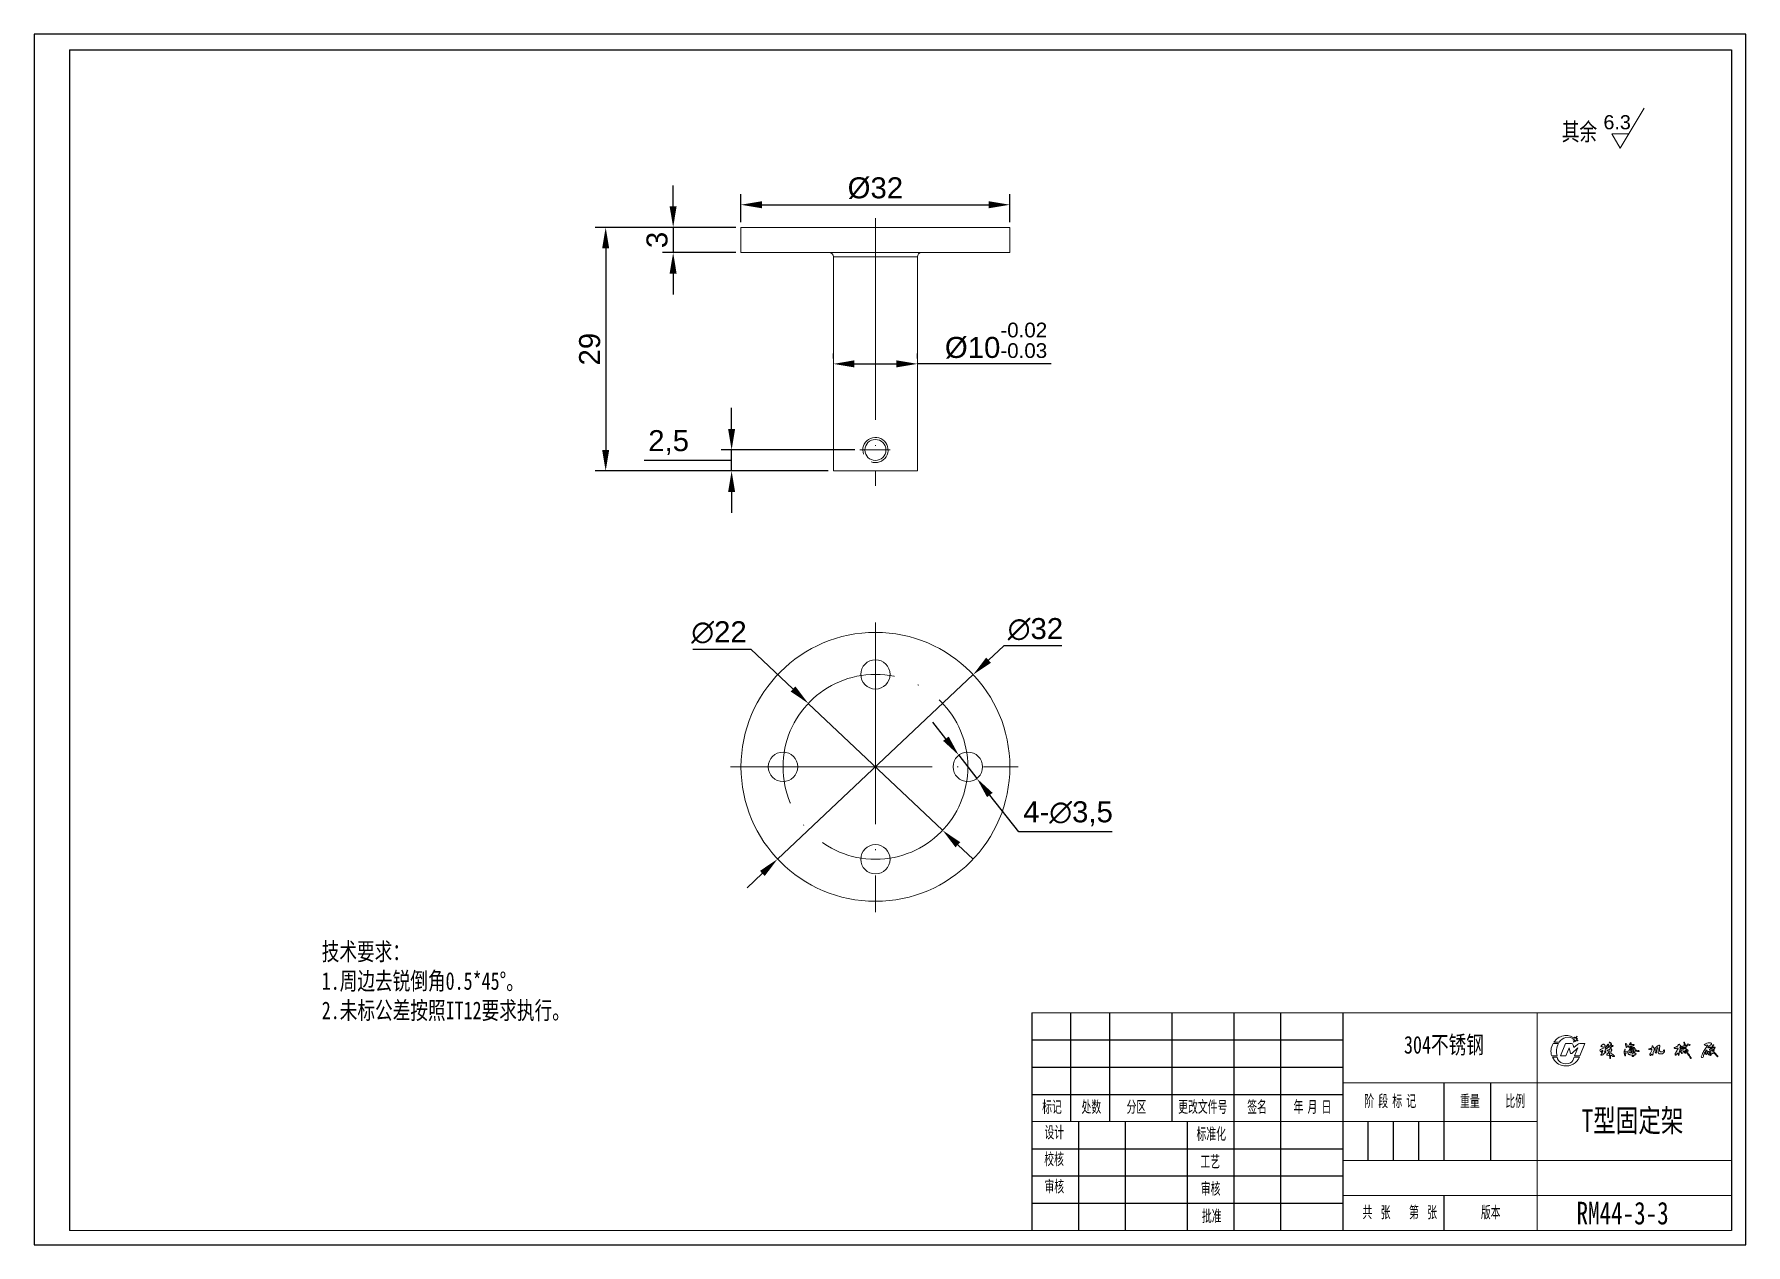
# Model space of a CAD drawing. Header units: millimetres. Extents: x 159549 to 159753, y -89842 to -89698.
import ezdxf

# ---------------------------------------------------------------- set-up
doc = ezdxf.new("R2010")
doc.units = ezdxf.units.MM
doc.linetypes.add('ACAD_ISO04W100', pattern=[30, 24, -3, 0, -3])
for name, color, linetype in [('10', 7, 'Continuous'), ('5', 7, 'Continuous'), ('9', 7, 'Continuous')]:
    doc.layers.add(name, color=color, linetype=linetype)
doc.layers.add('中心线', color=6, linetype='ACAD_ISO04W100', lineweight=0)
doc.layers.add('尺寸线', color=100, linetype='Continuous', lineweight=5)
doc.styles.add('SLDTEXTSTYLE1', font='TXT', dxfattribs={"width": 0.7, "bigfont": 'bigfont'})
doc.styles.get("Standard").update_dxf_attribs({"font": 'arial.ttf'})
doc.dimstyles.new('ISO-25', dxfattribs={"dimtxt": 2.5, "dimasz": 2.5, "dimexe": 1.25, "dimexo": 0.625, "dimtad": 1, "dimtih": 1, "dimtoh": 1, "dimtxsty": 'Standard', "dimcen": 2.5, "dimadec": 0, "dimazin": 0, "dimtfac": 1, "dimtmove": 0, "dimatfit": 3, "dimfxl": 1, "dimarcsym": 0})

# ---------------------------------------------------------------- blocks, each defined once
blk = doc.blocks.new('*D488')
at = {"layer": 'Defpoints', "color": 0, "transparency": 16777216}
for p in [(159665.08, -89717.9), (159633.08, -89720.59), (159665.08, -89720.59)]:
    blk.add_point(p, dxfattribs=at)
at = {"layer": '尺寸线', "color": 0, "lineweight": -2, "transparency": 16777216}
for p, q in [((159633.08, -89719.96), (159633.08, -89716.65)), ((159665.08, -89719.96), (159665.08, -89716.65)), ((159635.58, -89717.9), (159662.58, -89717.9))]:
    blk.add_line(p, q, dxfattribs=at)
at = {"layer": '尺寸线', "color": 0, "transparency": 16777216}
for points in [[(159635.58, -89717.48), (159635.58, -89718.32), (159633.08, -89717.9)], [(159662.58, -89717.48), (159662.58, -89718.32), (159665.08, -89717.9)]]:
    blk.add_solid(points, dxfattribs=at)
at = {"layer": '尺寸线', "color": 0, "transparency": 16777216, "insert": (159649.08, -89715.93), "char_height": 2.5, "attachment_point": 5}
blk.add_mtext('%%C32', dxfattribs=at)
blk = doc.blocks.new('*D490')
at = {"layer": 'Defpoints', "color": 0, "transparency": 16777216}
for p in [(159660.72, -89773.83), (159637.44, -89795.78)]:
    blk.add_point(p, dxfattribs=at)
at = {"layer": '尺寸线', "color": 0, "lineweight": -2, "transparency": 16777216}
for p, q in [((159664.36, -89770.4), (159662.54, -89772.11)), ((159671.26, -89770.4), (159664.36, -89770.4)), ((159637.44, -89795.78), (159660.72, -89773.83)), ((159635.62, -89797.5), (159633.81, -89799.21))]:
    blk.add_line(p, q, dxfattribs=at)
at = {"layer": '尺寸线', "color": 0, "transparency": 16777216}
for points in [[(159662.26, -89771.81), (159662.83, -89772.42), (159660.72, -89773.83)], [(159635.34, -89797.19), (159635.91, -89797.8), (159637.44, -89795.78)]]:
    blk.add_solid(points, dxfattribs=at)
at = {"layer": '尺寸线', "color": 0, "transparency": 16777216, "insert": (159668.13, -89768.43), "char_height": 2.5, "attachment_point": 5}
blk.add_mtext('∅32', dxfattribs=at)
blk = doc.blocks.new('*D491')
at = {"layer": 'Defpoints', "color": 0, "transparency": 16777216}
for p in [(159641.09, -89777.25), (159657.08, -89792.36)]:
    blk.add_point(p, dxfattribs=at)
at = {"layer": '尺寸线', "color": 0, "lineweight": -2, "transparency": 16777216}
for p, q in [((159627.34, -89770.78), (159634.24, -89770.78)), ((159634.24, -89770.78), (159639.27, -89775.53)), ((159657.08, -89792.36), (159641.09, -89777.25)), ((159658.9, -89794.08), (159660.71, -89795.79))]:
    blk.add_line(p, q, dxfattribs=at)
at = {"layer": '尺寸线', "color": 0, "transparency": 16777216}
for points in [[(159639.56, -89775.23), (159638.99, -89775.84), (159641.09, -89777.25)], [(159659.18, -89793.77), (159658.61, -89794.38), (159657.08, -89792.36)]]:
    blk.add_solid(points, dxfattribs=at)
at = {"layer": '尺寸线', "color": 0, "transparency": 16777216, "insert": (159630.47, -89768.81), "char_height": 2.5, "attachment_point": 5}
blk.add_mtext('∅22', dxfattribs=at)
blk = doc.blocks.new('*D492')
at = {"layer": 'Defpoints', "color": 0, "transparency": 16777216}
for p in [(159633.08, -89720.59), (159616.98, -89749.59), (159644.08, -89749.59)]:
    blk.add_point(p, dxfattribs=at)
at = {"layer": '尺寸线', "color": 0, "lineweight": -2, "transparency": 16777216}
for p, q in [((159632.46, -89720.59), (159615.73, -89720.59)), ((159616.98, -89723.09), (159616.98, -89747.09)), ((159643.46, -89749.59), (159615.73, -89749.59))]:
    blk.add_line(p, q, dxfattribs=at)
at = {"layer": '尺寸线', "color": 0, "transparency": 16777216}
for points in [[(159616.56, -89723.09), (159617.39, -89723.09), (159616.98, -89720.59)], [(159616.56, -89747.09), (159617.39, -89747.09), (159616.98, -89749.59)]]:
    blk.add_solid(points, dxfattribs=at)
at = {"layer": '尺寸线', "color": 0, "transparency": 16777216, "insert": (159615.08, -89735.09), "char_height": 2.5, "attachment_point": 5, "rotation": 90}
blk.add_mtext('29', dxfattribs=at)
blk = doc.blocks.new('*D493')
at = {"layer": 'Defpoints', "color": 0, "transparency": 16777216}
for p in [(159633.08, -89720.59), (159625.01, -89723.59), (159633.08, -89723.59)]:
    blk.add_point(p, dxfattribs=at)
at = {"layer": '尺寸线', "color": 0, "lineweight": -2, "transparency": 16777216}
for p, q in [((159625.01, -89718.09), (159625.01, -89715.59)), ((159632.46, -89720.59), (159623.76, -89720.59)), ((159625.01, -89720.59), (159625.01, -89723.59)), ((159632.46, -89723.59), (159623.76, -89723.59)), ((159625.01, -89726.09), (159625.01, -89728.59))]:
    blk.add_line(p, q, dxfattribs=at)
at = {"layer": '尺寸线', "color": 0, "transparency": 16777216}
for points in [[(159624.59, -89718.09), (159625.42, -89718.09), (159625.01, -89720.59)], [(159624.59, -89726.09), (159625.42, -89726.09), (159625.01, -89723.59)]]:
    blk.add_solid(points, dxfattribs=at)
at = {"layer": '尺寸线', "color": 0, "transparency": 16777216, "insert": (159623.1, -89722.09), "char_height": 2.5, "attachment_point": 5, "rotation": 90}
blk.add_mtext('3', dxfattribs=at)
blk = doc.blocks.new('*D494')
at = {"layer": 'Defpoints', "color": 0, "transparency": 16777216}
for p in [(159631.97, -89747.09), (159647.24, -89747.09), (159644.08, -89749.59)]:
    blk.add_point(p, dxfattribs=at)
at = {"layer": '尺寸线', "color": 0, "lineweight": -2, "transparency": 16777216}
for p, q in [((159631.97, -89744.59), (159631.97, -89742.09)), ((159646.62, -89747.09), (159630.72, -89747.09)), ((159631.97, -89749.59), (159631.97, -89747.09)), ((159631.97, -89749.59), (159631.97, -89747.09)), ((159627.4, -89748.34), (159621.54, -89748.34)), ((159631.97, -89748.34), (159627.4, -89748.34)), ((159643.46, -89749.59), (159630.72, -89749.59)), ((159631.97, -89752.09), (159631.97, -89754.59))]:
    blk.add_line(p, q, dxfattribs=at)
at = {"layer": '尺寸线', "color": 0, "transparency": 16777216}
for points in [[(159631.55, -89744.59), (159632.38, -89744.59), (159631.97, -89747.09)], [(159631.55, -89752.09), (159632.38, -89752.09), (159631.97, -89749.59)]]:
    blk.add_solid(points, dxfattribs=at)
at = {"layer": '尺寸线', "color": 0, "transparency": 16777216, "insert": (159624.47, -89746.21), "char_height": 2.5, "attachment_point": 5}
blk.add_mtext('2,5', dxfattribs=at)
blk = doc.blocks.new('*D495')
at = {"layer": 'Defpoints', "color": 0, "transparency": 16777216}
for p in [(159644.08, -89736.84), (159654.08, -89736.84), (159654.08, -89736.84)]:
    blk.add_point(p, dxfattribs=at)
at = {"layer": '尺寸线', "color": 0, "lineweight": -2, "transparency": 16777216}
for p, q in [((159644.08, -89736.21), (159644.08, -89735.59)), ((159654.08, -89736.21), (159654.08, -89735.59)), ((159646.58, -89736.84), (159651.58, -89736.84)), ((159669.99, -89736.84), (159654.08, -89736.84))]:
    blk.add_line(p, q, dxfattribs=at)
at = {"layer": '尺寸线', "color": 0, "transparency": 16777216}
for points in [[(159646.58, -89736.42), (159646.58, -89737.26), (159644.08, -89736.84)], [(159651.58, -89736.42), (159651.58, -89737.26), (159654.08, -89736.84)]]:
    blk.add_solid(points, dxfattribs=at)
at = {"layer": '尺寸线', "color": 0, "transparency": 16777216, "insert": (159663.44, -89734.08), "char_height": 2.5, "attachment_point": 5}
blk.add_mtext('%%C10{\\H0.7x;\\S-0.02^ -0.03;}', dxfattribs=at)
blk = doc.blocks.new('*D496')
at = {"layer": 'Defpoints', "color": 0, "transparency": 16777216}
for p in [(159659.01, -89783.43), (159661.16, -89786.19)]:
    blk.add_point(p, dxfattribs=at)
at = {"layer": '尺寸线', "color": 0, "lineweight": -2, "transparency": 16777216}
for p, q in [((159657.47, -89781.46), (159655.93, -89779.49)), ((159659.01, -89783.43), (159661.16, -89786.19)), ((159666.14, -89792.56), (159662.7, -89788.16)), ((159677.25, -89792.56), (159666.14, -89792.56))]:
    blk.add_line(p, q, dxfattribs=at)
at = {"layer": '尺寸线', "color": 0, "transparency": 16777216}
for points in [[(159657.8, -89781.2), (159657.14, -89781.71), (159659.01, -89783.43)], [(159663.03, -89787.9), (159662.37, -89788.41), (159661.16, -89786.19)]]:
    blk.add_solid(points, dxfattribs=at)
at = {"layer": '尺寸线', "color": 0, "transparency": 16777216, "insert": (159672.01, -89790.39), "char_height": 2.5, "attachment_point": 5}
blk.add_mtext('4-∅3,5', dxfattribs=at)

msp = doc.modelspace()

# ---------------------------------------------------------------- linework, layer by layer
at = {"color": 7, "linetype": 'Continuous', "lineweight": 15}
for p, q in [((159737.742, -89711.169), (159740.599, -89706.407)), ((159736.72, -89709.467), (159737.742, -89711.169)), ((159736.72, -89709.467), (159738.763, -89709.467)), ((159633.084, -89720.589), (159633.084, -89723.589)), ((159665.084, -89720.589), (159633.084, -89720.589)), ((159665.084, -89723.589), (159665.084, -89720.589)), ((159633.084, -89723.589), (159665.084, -89723.589)), ((159644.084, -89724.089), (159644.084, -89749.589)), ((159654.084, -89749.589), (159654.084, -89724.089)), ((159644.084, -89749.589), (159654.084, -89749.589))]:
    msp.add_line(p, q, dxfattribs=at)
at = {"color": 8, "linetype": 'Continuous', "lineweight": 15}
msp.add_line((159654.084, -89724.089), (159644.084, -89724.089), dxfattribs=at)
at = {"color": 7, "linetype": 'Continuous', "lineweight": 15}
for centre, radius in [((159649.084, -89747.09), 1.25), ((159649.084, -89784.806), 16), ((159649.084, -89773.806), 1.75), ((159638.084, -89784.806), 1.75), ((159660.084, -89784.806), 1.75), ((159649.084, -89795.806), 1.75)]:
    msp.add_circle(centre, radius, dxfattribs=at)
for centre, radius, start, end in [((159643.584, -89724.089), 0.5, 0, 90), ((159654.584, -89724.089), 0.5, 90, 180), ((159649.084, -89747.09), 1.5, 250, 200)]:
    msp.add_arc(centre, radius, start, end, dxfattribs=at)
at = {"layer": '10', "color": 7, "lineweight": 15}
for p, q in [((159727.831, -89814.074), (159727.831, -89827.027)), ((159704.701, -89822.401), (159750.96, -89822.401)), ((159667.693, -89827.027), (159727.831, -89827.027)), ((159727.831, -89827.027), (159727.831, -89839.979)), ((159704.701, -89831.653), (159750.96, -89831.653)), ((159704.701, -89835.824), (159750.96, -89835.824))]:
    msp.add_line(p, q, dxfattribs=at)
at = {"layer": '5', "color": 7, "lineweight": 15}
for p, q in [((159667.693, -89814.074), (159750.96, -89814.074)), ((159667.693, -89814.074), (159750.96, -89814.074)), ((159732.1, -89817.305), (159732.239, -89817.213)), ((159732.285, -89817.115), (159732.303, -89816.986)), ((159732.331, -89816.981), (159732.404, -89817.105)), ((159732.404, -89817.105), (159732.59, -89816.874)), ((159732.6, -89816.88), (159732.487, -89817.144)), ((159732.487, -89817.144), (159732.634, -89817.148)), ((159732.637, -89817.159), (159732.527, -89817.242)), ((159732.527, -89817.242), (159732.679, -89817.394)), ((159730.209, -89819.218), (159729.583, -89819.22)), ((159729.75, -89817.739), (159730.382, -89817.739)), ((159730.457, -89817.592), (159729.846, -89817.592)), ((159730.633, -89819.218), (159731.239, -89817.747)), ((159731.242, -89819.218), (159730.633, -89819.218)), ((159731.239, -89817.747), (159731.858, -89817.747)), ((159731.653, -89818.245), (159731.242, -89819.218)), ((159731.829, -89818.91), (159731.653, -89818.245)), ((159731.958, -89818.91), (159731.829, -89818.91)), ((159732.691, -89818.265), (159731.958, -89818.91)), ((159732.272, -89817.316), (159732.103, -89817.316)), ((159732.149, -89817.943), (159732.23, -89818.231)), ((159732.177, -89817.553), (159732.272, -89817.316)), ((159732.358, -89817.36), (159732.188, -89817.559)), ((159732.23, -89818.231), (159732.643, -89817.845)), ((159732.307, -89819.222), (159732.691, -89818.265)), ((159732.917, -89819.222), (159732.307, -89819.222)), ((159732.435, -89817.494), (159732.358, -89817.36)), ((159732.465, -89817.349), (159732.463, -89817.486)), ((159732.664, -89817.419), (159732.465, -89817.349)), ((159732.915, -89817.747), (159733.528, -89817.747)), ((159733.528, -89817.747), (159732.917, -89819.222)), ((159735.405, -89819.131), (159735.417, -89819.093)), ((159735.546, -89818.603), (159735.529, -89818.626)), ((159735.609, -89818.704), (159735.582, -89818.792)), ((159735.602, -89818.849), (159735.673, -89818.639)), ((159735.653, -89818.339), (159735.691, -89818.316)), ((159735.711, -89818.135), (159735.674, -89818.116)), ((159735.93, -89818.309), (159735.971, -89818.314)), ((159735.939, -89818.724), (159735.967, -89818.69)), ((159735.967, -89818.69), (159736.011, -89818.695)), ((159736.165, -89819.132), (159736.136, -89819.1)), ((159736.183, -89818.601), (159736.18, -89818.56)), ((159736.223, -89818.616), (159736.183, -89818.601)), ((159736.242, -89818.053), (159736.259, -89818.088)), ((159736.45, -89818.641), (159736.425, -89818.614)), ((159736.433, -89818.924), (159736.445, -89819.112)), ((159736.461, -89818.877), (159736.46, -89818.846)), ((159736.475, -89819.2), (159736.461, -89818.877)), ((159736.538, -89818.135), (159736.499, -89818.119)), ((159736.719, -89818.085), (159736.68, -89818.102)), ((159737.052, -89819.236), (159737.036, -89819.269)), ((159738.283, -89818.423), (159738.314, -89818.404)), ((159738.321, -89819.198), (159738.286, -89819.194)), ((159738.32, -89818.906), (159738.315, -89818.948)), ((159738.355, -89818.882), (159738.32, -89818.906)), ((159738.347, -89819.165), (159738.321, -89819.198)), ((159738.376, -89817.753), (159738.413, -89817.733)), ((159738.413, -89817.733), (159738.452, -89817.752)), ((159738.678, -89818.854), (159738.651, -89818.826)), ((159738.678, -89818.899), (159738.678, -89818.854)), ((159738.924, -89817.854), (159738.918, -89817.898)), ((159738.993, -89817.795), (159738.924, -89817.854)), ((159738.947, -89818.527), (159738.961, -89818.546)), ((159738.958, -89817.63), (159739.001, -89817.638)), ((159739.04, -89818.239), (159738.972, -89818.499)), ((159738.998, -89818.85), (159739.022, -89818.817)), ((159739.019, -89818.109), (159739.008, -89818.075)), ((159739.035, -89818.726), (159739.066, -89818.706)), ((159739.04, -89818.41), (159739.064, -89818.296)), ((159739.117, -89818.388), (159739.066, -89818.425)), ((159739.087, -89818.441), (159739.113, -89818.421)), ((159739.13, -89818.419), (159739.148, -89818.435)), ((159739.135, -89819.253), (159739.136, -89819.213)), ((159739.299, -89818.535), (159739.285, -89818.629)), ((159739.313, -89818.685), (159739.34, -89818.476)), ((159739.443, -89819.087), (159739.406, -89819.099)), ((159739.588, -89819.026), (159739.572, -89819.067)), ((159739.597, -89818.912), (159739.615, -89818.943)), ((159739.978, -89818.636), (159739.973, -89818.68)), ((159741.143, -89818.451), (159741.119, -89818.428)), ((159741.359, -89818.452), (159741.304, -89818.479)), ((159741.36, -89819.16), (159741.324, -89819.17)), ((159741.496, -89818.446), (159741.459, -89818.423)), ((159741.527, -89819.01), (159741.487, -89819.009)), ((159741.503, -89818.499), (159741.496, -89818.446)), ((159741.536, -89819.065), (159741.527, -89819.01)), ((159741.543, -89818.069), (159741.554, -89818.023)), ((159741.554, -89818.023), (159741.599, -89818.023)), ((159741.629, -89819.089), (159741.586, -89819.111)), ((159741.76, -89818.274), (159741.798, -89818.313)), ((159741.894, -89818.211), (159741.884, -89818.258)), ((159741.961, -89818.865), (159742.007, -89818.869)), ((159742.097, -89818.322), (159742.121, -89818.281)), ((159742.189, -89818.213), (159742.221, -89818.234)), ((159744.375, -89819.102), (159744.34, -89819.137)), ((159744.615, -89818.914), (159744.608, -89818.869)), ((159744.612, -89817.993), (159744.616, -89817.894)), ((159744.7, -89819.115), (159744.675, -89819.148)), ((159744.824, -89818.294), (159744.861, -89818.308)), ((159744.889, -89818.452), (159744.857, -89818.463)), ((159744.937, -89818.028), (159744.936, -89818.069)), ((159745.075, -89818.268), (159744.96, -89818.388)), ((159745.038, -89818.798), (159744.999, -89818.775)), ((159745.085, -89818.908), (159745.041, -89818.899)), ((159745.063, -89818.417), (159745.128, -89818.347)), ((159745.308, -89818.156), (159745.194, -89818.19)), ((159745.296, -89818.248), (159745.357, -89818.238)), ((159745.309, -89818.658), (159745.299, -89818.615)), ((159745.303, -89818.402), (159745.303, -89818.365)), ((159745.308, -89817.614), (159745.321, -89817.576)), ((159745.328, -89817.657), (159745.308, -89817.614)), ((159745.53, -89818.119), (159745.308, -89818.156)), ((159745.361, -89818.781), (159745.325, -89818.803)), ((159745.348, -89817.799), (159745.328, -89817.657)), ((159745.434, -89818.702), (159745.361, -89818.781)), ((159745.367, -89818.24), (159745.405, -89818.276)), ((159745.413, -89818.798), (159745.486, -89818.784)), ((159745.461, -89818.57), (159745.453, -89818.58)), ((159745.456, -89818.376), (159745.504, -89818.363)), ((159745.474, -89817.939), (159745.507, -89817.969)), ((159745.642, -89818.505), (159745.648, -89818.552)), ((159745.648, -89818.552), (159745.688, -89818.588)), ((159745.72, -89818.462), (159745.762, -89818.473)), ((159745.772, -89818.695), (159745.748, -89818.733)), ((159745.77, -89817.792), (159745.75, -89817.836)), ((159745.75, -89817.836), (159745.785, -89817.876)), ((159746.038, -89817.908), (159746.02, -89817.86)), ((159748.078, -89818.559), (159748.065, -89818.525)), ((159748.07, -89818.871), (159748.078, -89818.825)), ((159748.13, -89818.944), (159748.07, -89818.871)), ((159748.157, -89818.26), (159748.201, -89818.268)), ((159748.31, -89818.943), (159748.275, -89818.975)), ((159748.367, -89818.42), (159748.347, -89818.47)), ((159748.683, -89818.418), (159748.637, -89818.416)), ((159748.746, -89818.178), (159748.728, -89818.226)), ((159748.728, -89818.226), (159748.745, -89818.259)), ((159748.833, -89817.886), (159748.861, -89817.923)), ((159749.015, -89818.191), (159749.049, -89818.227)), ((159729.671, -89819.381), (159730.234, -89819.381)), ((159732.261, -89819.381), (159732.88, -89819.381)), ((159736.507, -89819.538), (159736.484, -89819.504)), ((159736.589, -89819.488), (159736.587, -89819.527)), ((159746.159, -89819.524), (159746.115, -89819.535)), ((159553.151, -89839.979), (159750.963, -89839.979))]:
    msp.add_line(p, q, dxfattribs=at)
for centre, radius, start, end in [((159731.287, -89818.489), 1.698, 53.99854, 148.11308), ((159731.533, -89818.272), 1.272, 56.30183, 147.72417), ((159732.318, -89816.988), 0.0151, 30.5695, 172.24527), ((159732.595, -89816.877), 0.00602, 336.84757, 141.15035), ((159732.634, -89817.154), 0.00602, 306.89987, 88.42974), ((159731.22, -89818.654), 1.731, 148.10678, 199.0712), ((159732.252, -89818.707), 2.106, 152.64769, 194.03749), ((159731.879, -89818.029), 0.284, 17.84837, 94.25997), ((159732.103, -89817.31), 0.00602, 123.59808, 270), ((159732.183, -89817.555), 0.00602, 158.25924, 319.48501), ((159732.448, -89817.486), 0.0151, 210.0475, 359.33925), ((159732.95, -89818.268), 0.523, 93.88116, 125.93911), ((159732.669, -89817.405), 0.0151, 250.62338, 44.9943), ((159735.452, -89818.57), 0.131, 111.73471, 250.43201), ((159735.101, -89817.762), 0.751, 293.74076, 304.37866), ((159735.524, -89818.465), 0.676, 259.91518, 270.87813), ((159735.221, -89819.085), 0.433, 52.03613, 64.44068), ((159736.633, -89819.971), 1.5, 135.77997, 144.14487), ((159735.552, -89818.092), 0.127, 115.88205, 173.9154), ((159735.535, -89817.92), 0.193, 235.55963, 273.09561), ((159736.063, -89818.113), 0.854, 227.57647, 233.63482), ((159735.555, -89817.98), 0.0581, 90.16643, 177.15274), ((159735.672, -89818.613), 0.275, 94.00789, 122.49705), ((159735.579, -89818.634), 0.0511, 171.39316, 285.58996), ((159735.522, -89818.973), 0.169, 274.20871, 318.69402), ((159735.617, -89817.854), 0.268, 254.45682, 282.35154), ((159735.585, -89818.624), 0.0439, 67.96471, 152.63215), ((159735.674, -89818), 0.142, 95.00357, 146.77594), ((159735.566, -89818.787), 0.0162, 236.67345, 342.78491), ((159735.413, -89818.791), 0.198, 317.34984, 342.87309), ((159735.593, -89818.699), 0.0162, 342.78491, 91.18323), ((159735.541, -89818.347), 0.244, 284.42988, 294.48738), ((159735.643, -89818.591), 0.022, 338.4925, 93.47325), ((159736.168, -89819.478), 0.651, 123.39982, 142.88236), ((159735.736, -89817.921), 0.0976, 40.56591, 139.98771), ((159735.63, -89818.628), 0.0449, 345.40153, 40.67624), ((159735.458, -89818.232), 0.247, 340.21454, 1.49825), ((159735.506, -89818.168), 0.207, 343.75878, 9.03261), ((159735.125, -89817.781), 1.341, 300.69424, 306.31765), ((159735.542, -89818.397), 0.602, 55.36323, 63.54781), ((159735.688, -89818.594), 0.247, 317.22654, 337.38014), ((159735.878, -89818.696), 0.0668, 262.75607, 335.03996), ((159736.316, -89817.715), 0.471, 203.40216, 213.911), ((159736.264, -89818.159), 0.366, 170.36434, 204.19773), ((159735.754, -89818.007), 0.174, 328.87571, 9.96208), ((159735.767, -89818.569), 0.192, 321.28638, 0.14287), ((159736.274, -89819.214), 0.501, 125.14715, 135.17814), ((159736.034, -89818.551), 0.0774, 96.06335, 192.77441), ((159735.755, -89818.196), 0.246, 331.4243, 351.08691), ((159735.956, -89818.74), 0.0713, 295.09104, 39.4683), ((159736.109, -89818.278), 0.119, 117.42123, 158.79048), ((159736.133, -89818.474), 0.141, 90.76751, 143.3679), ((159735.938, -89818.439), 0.0951, 338.26911, 30.74864), ((159736.166, -89818.192), 0.113, 126.9119, 170.0414), ((159735.554, -89817.842), 0.603, 334.47962, 342.72974), ((159736.548, -89818.241), 0.473, 131.13318, 152.18921), ((159735.99, -89818.021), 0.343, 294.24208, 316.26159), ((159735.705, -89818.966), 0.452, 342.7667, 353.93769), ((159736.226, -89819.04), 0.0764, 96.00648, 160.44021), ((159736.289, -89818.6), 0.546, 256.86891, 284.61724), ((159736.332, -89818.735), 0.232, 99.81165, 131.03223), ((159735.616, -89818.371), 0.845, 315.43317, 324.4382), ((159736.323, -89818.468), 0.178, 235.83347, 305.07277), ((159736.31, -89817.897), 0.074, 71.26752, 170.74483), ((159736.681, -89818.696), 0.623, 127.31067, 135.32762), ((159736.491, -89818.12), 0.258, 145.51709, 164.82413), ((159736.399, -89818.355), 0.301, 93.20974, 117.52757), ((159735.892, -89817.664), 0.496, 321.3255, 331.19696), ((159736.351, -89818.563), 0.0812, 72.56929, 135.4047), ((159736.225, -89817.991), 0.224, 290.38055, 312.91964), ((159738.99, -89821.052), 3.466, 138.66815, 140.81882), ((159736.281, -89817.86), 0.0626, 316.66988, 32.3132), ((159736.381, -89818.348), 0.139, 267.43343, 338.97668), ((159736.393, -89817.982), 0.173, 264.95169, 308.03305), ((159736.48, -89818.187), 0.165, 81.92744, 126.67163), ((159736.239, -89818.61), 0.214, 314.20692, 351.58046), ((159736.359, -89818.852), 0.056, 312.80177, 359.72413), ((159736.417, -89818.889), 0.0205, 191.77564, 274.76943), ((159736.439, -89818.859), 0.0246, 30.37273, 163.99607), ((159736.417, -89818.925), 0.0162, 3.57579, 82.82114), ((159736.473, -89817.616), 0.0562, 66.69586, 147.69693), ((159736.415, -89817.672), 0.0874, 25.63936, 82.80869), ((159736.429, -89819.113), 0.0162, 264.40984, 3.57579), ((159734.944, -89819.4), 1.544, 356.16, 7.45446), ((159736.077, -89817.888), 0.488, 356.13915, 31.29985), ((159736.49, -89817.728), 0.165, 12.6009, 87.89792), ((159736.474, -89817.937), 0.0908, 288.53917, 10.41098), ((159739.187, -89818.758), 2.7, 169.54971, 172.32807), ((159736.135, -89818.181), 0.405, 347.61238, 6.50537), ((159736.821, -89819.259), 0.255, 152.93266, 192.2151), ((159736.204, -89819.358), 0.37, 353.48882, 6.8611), ((159736.625, -89819.224), 0.0865, 53.29979, 111.01202), ((159736.876, -89818.825), 0.274, 166.95309, 194.40932), ((159735.591, -89818.314), 1.112, 336.20184, 340.66322), ((159737.022, -89818.344), 0.686, 233.13321, 244.16571), ((159736.829, -89818.384), 0.191, 159.46151, 185.23184), ((159736.945, -89818.138), 0.404, 220.65354, 233.05021), ((159736.726, -89818.668), 0.0865, 130.87673, 189.16745), ((159736.373, -89817.833), 0.311, 346.7386, 26.84101), ((159737.332, -89818.35), 0.682, 166.56195, 177.22767), ((159736.906, -89818.179), 0.238, 161.24927, 183.02782), ((159736.622, -89818.5), 0.113, 294.8967, 339.12946), ((159736.778, -89817.923), 0.105, 169.41921, 216.93768), ((159736.608, -89819.481), 0.333, 40.42099, 78.10447), ((159736.76, -89817.719), 0.275, 256.37479, 283.87397), ((159735.748, -89818.805), 1.014, 15.08818, 19.81229), ((159736.743, -89817.837), 0.249, 264.49128, 284.4301), ((159736.115, -89820.025), 1.225, 40.12015, 60.26806), ((159735.773, -89816.579), 1.82, 304.54577, 308.42677), ((159736.844, -89818.082), 0.0981, 52.06811, 100.59966), ((159736.951, -89819.166), 0.133, 227.82776, 309.58112), ((159738.415, -89818.79), 0.222, 172.67696, 206.24608), ((159737.319, -89818.533), 0.905, 345.35926, 353.68154), ((159739.685, -89818.713), 1.48, 186.8083, 198.94544), ((159738.52, -89818.705), 0.31, 150.43685, 166.48195), ((159737.712, -89818.349), 0.576, 339.33731, 352.68595), ((159738.497, -89818.669), 0.213, 165.44538, 199.15041), ((159738.035, -89818.481), 0.289, 332.22312, 15.46446), ((159737.94, -89816.827), 1.945, 280.54822, 288.24676), ((159737.862, -89819.125), 0.486, 355.24294, 21.39194), ((159738.285, -89817.866), 1.018, 273.97991, 278.85581), ((159738.569, -89817.827), 0.206, 159.05098, 196.84599), ((159738.997, -89817.868), 0.626, 181.72603, 206.7303), ((159739.626, -89817.731), 1.259, 199.4082, 203.32193), ((159738.613, -89819.154), 0.33, 83.52515, 121.48032), ((159738.532, -89817.753), 0.0803, 179.85433, 247.00262), ((159738.361, -89818.032), 0.226, 298.71089, 345.13535), ((159738.166, -89818.027), 0.39, 4.16649, 30.95386), ((159738.476, -89818.179), 0.501, 278.35182, 308.34024), ((159739.132, -89817.894), 0.586, 190.29648, 199.45662), ((159738.799, -89818.914), 0.123, 172.86773, 253.42089), ((159739.201, -89818.171), 0.477, 144.34957, 170.68907), ((159738.014, -89818.347), 0.759, 13.13159, 19.52313), ((159738.805, -89818.125), 0.0708, 224.4428, 331.22424), ((159738.477, -89820.263), 1.264, 70.91261, 76.87081), ((159738.631, -89818.452), 0.196, 322.56195, 347.73017), ((159736.121, -89816.386), 3.085, 330.76649, 333.99261), ((159739.182, -89818.643), 0.389, 144.60088, 157.4718), ((159738.91, -89818.772), 0.0674, 147.82, 225.32738), ((159739.203, -89819.561), 0.896, 91.09513, 113.0134), ((159739.117, -89818.003), 0.855, 252.69997, 262.0361), ((159738.623, -89818.279), 0.279, 330.18511, 347.99972), ((159738.947, -89818.185), 0.0847, 102.74047, 162.33987), ((159739.059, -89818.759), 0.352, 241.49331, 269.79703), ((159736.657, -89816.365), 2.625, 328.44852, 331.21479), ((159739.835, -89818.819), 1.056, 143.38742, 152.8231), ((159738.983, -89817.788), 0.128, 239.46341, 298.59173), ((159738.992, -89818.157), 0.0834, 78.85274, 139.1547), ((159739.146, -89818.683), 0.253, 133.38991, 142.03165), ((159739.01, -89818.334), 0.217, 256.87561, 276.74517), ((159738.478, -89817.945), 0.565, 334.36531, 343.16404), ((159738.912, -89817.695), 0.129, 309.16772, 348.94294), ((159738.157, -89818.072), 0.949, 21.79876, 27.21515), ((159739.314, -89818.814), 0.293, 162.46075, 180.49175), ((159739.044, -89818.512), 0.0392, 257.35369, 8.59842), ((159739.315, -89818.382), 0.311, 135.77568, 152.49696), ((159739.056, -89818.412), 0.0161, 174.36274, 305.45423), ((159739.05, -89817.77), 0.13, 267.65225, 307.84646), ((159739.181, -89819.798), 0.698, 82.33881, 100.222), ((159739.123, -89818.333), 0.0693, 132.13492, 147.01586), ((159738.994, -89818.896), 0.204, 30.60002, 69.33977), ((159739.142, -89818.348), 0.0932, 87.96358, 135.13708), ((159739.097, -89818.454), 0.0161, 128.13944, 185.70466), ((159739.427, -89818.469), 0.346, 177.83307, 186.1836), ((159740.128, -89818.72), 1.174, 145.28134, 151.83317), ((159739.123, -89818.434), 0.0161, 62.84712, 128.13944), ((159739.058, -89818.289), 0.115, 300.7695, 314.15184), ((159739.251, -89818.322), 0.466, 94.04097, 105.21873), ((159739.21, -89819.212), 0.085, 208.77301, 271.37545), ((159739.209, -89819.425), 0.224, 86.44899, 109.08666), ((159739.374, -89818.787), 0.477, 110.46738, 119.5821), ((159737.204, -89818.299), 2.026, 343.36215, 345.88869), ((159739.228, -89818.78), 0.129, 230.0997, 288.7629), ((159738.884, -89817.701), 0.612, 295.31345, 303.35768), ((159739.514, -89818.153), 0.461, 217.59684, 226.2384), ((159739.123, -89817.95), 0.108, 291.27437, 335.76256), ((159739.091, -89818.188), 0.486, 281.26614, 291.01765), ((159739.254, -89818.456), 0.0662, 206.74106, 293.2294), ((159739.264, -89818.397), 0.0808, 358.35224, 134.77651), ((159739.234, -89819.178), 0.121, 259.12262, 341.84204), ((159739.446, -89818.689), 0.863, 99.23738, 105.30645), ((159739.29, -89818.333), 0.14, 48.73299, 120.01574), ((159739.253, -89817.796), 0.201, 261.14893, 286.60528), ((159739.217, -89819.136), 0.0651, 275.85777, 27.63047), ((159739.269, -89818.626), 0.0161, 255.96963, 351.74296), ((159739.229, -89818.842), 0.0724, 304.08962, 16.85772), ((159739.283, -89818.533), 0.0161, 351.74296, 101.99256), ((159738.981, -89818.718), 0.334, 341.9753, 5.65657), ((159739.301, -89817.924), 0.0865, 29.98959, 85.48529), ((159739.116, -89817.796), 0.274, 315.36404, 341.91805), ((159739.119, -89818.423), 0.227, 346.49377, 5.8595), ((159739.214, -89819.078), 0.193, 314.57212, 353.66859), ((159739.293, -89818.415), 0.207, 28.24187, 64.4197), ((159739.858, -89818.832), 0.432, 155.57345, 184.64559), ((159739.501, -89818.762), 0.128, 234.80046, 273.26907), ((159739.474, -89818.859), 0.231, 262.30006, 295.26022), ((159739.513, -89818.781), 0.136, 74.17181, 110.67067), ((159739.431, -89818.371), 0.0697, 338.24435, 50.47087), ((159739.598, -89818.434), 0.108, 160.09577, 229.41631), ((159739.433, -89819.391), 0.507, 71.13597, 81.36517), ((159739.628, -89817.877), 0.646, 261.08588, 268.85479), ((159739.603, -89819.104), 0.457, 74.94063, 96.59662), ((159739.864, -89819.071), 0.28, 152.8165, 170.71013), ((159739.322, -89820.959), 2.453, 78.08665, 83.14928), ((159739.953, -89818.099), 0.61, 247.66272, 259.89858), ((159739.815, -89818.767), 0.209, 38.77309, 86.38804), ((159739.886, -89818.528), 0.176, 256.86653, 299.54845), ((159741.182, -89818.437), 0.0633, 88.61056, 171.00204), ((159741.382, -89817.553), 0.93, 255.08217, 265.17792), ((159740.795, -89816.661), 1.757, 282.75949, 289.69337), ((159741.485, -89819.088), 0.234, 142.60953, 185.5261), ((159741.952, -89818.338), 1.043, 227.76456, 232.93961), ((159739.964, -89818.075), 1.593, 326.89245, 332.27689), ((159741.044, -89817.174), 1.316, 283.87896, 288.39849), ((159741.19, -89818.888), 0.321, 301.92472, 337.74683), ((159740.813, -89818.403), 0.697, 323.66249, 352.08888), ((159741.369, -89818.131), 0.185, 275.53426, 19.80089), ((159741.586, -89819.062), 0.0493, 183.7166, 270.64392), ((159741.383, -89818.227), 0.297, 8.57633, 43.3212), ((159741.286, -89818.928), 0.378, 334.88556, 4.48875), ((159742.749, -89818.908), 1.086, 174.6877, 179.49849), ((159742.583, -89818.996), 0.934, 150.74152, 168.3445), ((159741.798, -89818.155), 0.125, 192.53939, 251.94565), ((159741.947, -89818.474), 0.19, 157.77031, 200.13057), ((159741.648, -89818.316), 0.15, 324.71284, 1.10896), ((159739.721, -89818.39), 2.175, 353.37041, 358.4457), ((159742.18, -89818.661), 0.3, 176.21977, 222.91089), ((159741.353, -89818.384), 0.546, 353.22326, 13.37655), ((159742.064, -89818.44), 0.285, 97.62492, 126.71996), ((159741.926, -89818.729), 0.161, 299.96091, 333.97474), ((159741.974, -89818.022), 0.145, 291.38328, 329.59079), ((159742.42, -89818.587), 0.364, 168.09333, 190.89099), ((159743.933, -89818.628), 1.869, 180.85757, 185.26996), ((159739.477, -89817.974), 2.643, 348.24412, 352.41924), ((159741.772, -89817.575), 0.615, 302.1333, 311.08782), ((159741.81, -89817.907), 0.486, 309.7516, 321.08318), ((159743.03, -89819.273), 1.501, 121.01497, 124.68213), ((159741.268, -89818.425), 0.971, 359.98446, 11.3371), ((159743.94, -89818.473), 1.702, 178.38568, 183.24953), ((159740.912, -89818.697), 1.336, 1.34932, 5.47816), ((159742.632, -89818.708), 0.387, 173.7747, 209.46668), ((159742.342, -89818.046), 0.104, 345.38413, 144.80873), ((159741.974, -89819.348), 0.552, 44.49478, 54.49986), ((159742.546, -89818.248), 0.734, 256.03282, 286.0682), ((159743.962, -89818.382), 1.565, 171.97534, 186.07816), ((159742.17, -89818.663), 0.262, 5.2333, 26.02074), ((159742.003, -89817.976), 0.45, 335.38476, 347.64566), ((159742.498, -89818.639), 0.067, 179.65304, 263.12671), ((159742.566, -89818.628), 0.109, 225.36565, 276.03531), ((159742.622, -89818.265), 0.473, 264.62119, 299.72766), ((159742.655, -89818.618), 0.349, 285.56644, 4.42241), ((159742.795, -89818.585), 0.11, 304.03292, 19.3571), ((159742.99, -89818.618), 0.114, 97.374, 142.60412), ((159742.913, -89818.572), 0.0914, 348.07803, 47.47698), ((159744.219, -89818.24), 0.0723, 164.68104, 236.53228), ((159743.768, -89816.665), 1.602, 283.75338, 299.43994), ((159744.281, -89818.086), 0.238, 244.58666, 279.90362), ((159744.683, -89819.031), 0.428, 168.75715, 188.62986), ((159744.371, -89818.977), 0.163, 226.63108, 258.92644), ((159744.528, -89819.088), 0.3, 133.79354, 152.12619), ((159746.575, -89820.142), 2.587, 146.2824, 150.59117), ((159744.373, -89817.893), 0.43, 263.10676, 289.05182), ((159744.676, -89819.225), 0.325, 132.11322, 157.7573), ((159743.368, -89818.093), 1.22, 329.85284, 336.70089), ((159744.417, -89818.84), 0.15, 285.90802, 322.94314), ((159746.104, -89819.372), 1.801, 146.00988, 153.76073), ((159744.501, -89818.1), 0.2, 273.57476, 301.33654), ((159744.641, -89818.979), 0.115, 106.80552, 154.70226), ((159744.508, -89817.962), 0.109, 295.73802, 343.67734), ((159744.526, -89818.322), 0.0946, 333.32896, 33.04183), ((159744.946, -89818.972), 0.336, 170.09056, 187.70482), ((159744.776, -89819.02), 0.163, 178.86858, 231.52787), ((159744.738, -89817.967), 0.142, 92.38317, 148.90354), ((159744.609, -89818.999), 0.148, 307.91305, 3.57718), ((159744.658, -89817.969), 0.161, 29.05936, 62.6982), ((159743.816, -89818.776), 0.946, 352.93608, 1.78853), ((159745.428, -89818.921), 0.674, 177.52003, 185.77892), ((159745.023, -89818.726), 0.263, 132.14254, 184.52517), ((159744.508, -89818.32), 0.519, 34.18843, 55.84857), ((159744.967, -89818.225), 0.159, 136.29963, 205.60617), ((159744.926, -89818.688), 0.0867, 40.82293, 171.14546), ((159744.95, -89818.678), 0.109, 178.40215, 296.86375), ((159744.923, -89818.508), 0.0795, 145.75587, 196.87612), ((159744.825, -89817.966), 0.152, 280.30258, 317.03011), ((159744.972, -89818.331), 0.114, 120.06604, 168.66267), ((159745.019, -89818.524), 0.148, 113.55705, 151.15416), ((159745.128, -89818.352), 0.244, 117.32381, 150.67009), ((159745.004, -89818.56), 0.0726, 260.33848, 339.3398), ((159745.121, -89818.175), 0.112, 85.12581, 159.15713), ((159745.234, -89818.842), 0.201, 167.22594, 196.26337), ((159745.076, -89818.429), 0.0177, 136.79223, 219.18543), ((159744.939, -89818.521), 0.147, 334.11276, 33.40374), ((159745.169, -89818.351), 0.126, 101.59953, 138.47708), ((159745.325, -89819.373), 0.524, 106.59712, 117.29771), ((159745.141, -89818.359), 0.0177, 50.34535, 136.79223), ((159744.982, -89817.495), 0.587, 284.62522, 298.58625), ((159745.127, -89818.185), 0.0461, 291.61523, 331.22067), ((159745.489, -89818.022), 0.467, 223.91936, 233.06684), ((159745.21, -89818.245), 0.0573, 106.57999, 138.65368), ((159744.863, -89818.707), 0.354, 332.27933, 356.40053), ((159745.258, -89818.364), 0.0586, 211.8628, 320.3412), ((159745.351, -89818.741), 0.136, 112.33808, 174.96964), ((159745.244, -89817.773), 0.238, 274.63376, 297.53629), ((159745.388, -89818.293), 0.111, 162.39629, 220.38071), ((159745.299, -89818.265), 0.0177, 98.9286, 162.02323), ((159745.626, -89818.695), 0.319, 173.2568, 199.67777), ((159745.341, -89817.637), 0.0642, 21.32184, 108.17619), ((159746.497, -89817.692), 1.154, 185.35467, 190.09043), ((159745.284, -89817.933), 0.0866, 323.57903, 26.99106), ((159745.36, -89818.255), 0.0177, 63.95188, 98.9286), ((159745.416, -89818.816), 0.0177, 100.81612, 189.86149), ((159746.005, -89818.396), 0.739, 214.91395, 222.13171), ((159745.114, -89817.779), 0.331, 356.92747, 29.94288), ((159745.546, -89818.268), 0.14, 183.43577, 230.57471), ((159745.243, -89818.608), 0.213, 333.79983, 7.70906), ((159746.132, -89817.728), 0.691, 185.74219, 197.75807), ((159745.482, -89818.595), 0.297, 265.22559, 302.16234), ((159745.531, -89818.6), 0.076, 86.59074, 157.39669), ((159745.566, -89818.354), 0.13, 84.32528, 129.54923), ((159745.176, -89818.371), 0.329, 1.34784, 20.86675), ((159745.437, -89818.576), 0.214, 283.29535, 322.17982), ((159745.461, -89817.702), 0.272, 279.60894, 299.35701), ((159745.493, -89817.861), 0.26, 278.36914, 309.82239), ((159745.354, -89818.669), 0.233, 13.91894, 38.73773), ((159745.014, -89818.404), 0.593, 358.63909, 17.65342), ((159745.501, -89818.685), 0.107, 347.88195, 42.25172), ((159745.623, -89818.054), 0.119, 35.28434, 103.784), ((159746.018, -89818.302), 0.428, 195.79593, 208.35528), ((159745.656, -89818.907), 0.062, 17.36706, 104.68947), ((159747.208, -89819.245), 1.949, 139.74669, 142.61696), ((159745.54, -89818.483), 0.182, 324.84653, 6.92606), ((159746.596, -89818.5), 0.963, 203.80113, 217.99314), ((159746.824, -89818.277), 1.168, 203.01254, 219.36768), ((159745.615, -89818.591), 0.189, 326.39261, 38.84945), ((159745.806, -89818.152), 0.362, 53.71884, 95.69989), ((159746.052, -89817.617), 0.371, 224.06332, 255.8517), ((159745.409, -89819.495), 0.587, 29.24927, 43.23074), ((159744.651, -89819.867), 1.527, 23.02971, 33.77647), ((159746.603, -89818.943), 0.731, 201.2342, 216.21796), ((159745.915, -89817.85), 0.135, 289.88514, 334.75238), ((159747.636, -89818.153), 1.934, 215.24554, 219.50841), ((159747.504, -89819.319), 0.119, 144.17237, 214.89385), ((159747.485, -89819.268), 0.142, 236.57187, 353.53592), ((159746.733, -89818.869), 0.774, 330.5705, 344.60798), ((159749.338, -89819.799), 1.994, 150.49191, 158.70448), ((159750.142, -89819.937), 2.776, 144.39322, 156.18351), ((159748.49, -89819.408), 0.873, 156.17451, 171.84725), ((159746.682, -89818.545), 1.131, 333.14693, 340.4125), ((159748.328, -89818.856), 1.175, 103.38514, 121.96981), ((159747.836, -89817.78), 0.152, 211.526, 265.05364), ((159748.14, -89818.991), 0.397, 149.57008, 170.24812), ((159747.081, -89818.219), 0.916, 321.42723, 333.3333), ((159747.936, -89817.674), 0.281, 246.3551, 266.49125), ((159748.201, -89818.883), 0.329, 126.85048, 184.77042), ((159747.991, -89818.931), 0.12, 170.36269, 258.35962), ((159750.17, -89819.71), 2.674, 142.57197, 148.72607), ((159748.105, -89818.675), 0.21, 128.70562, 167.67336), ((159748.084, -89818.344), 0.423, 93.92541, 113.05638), ((159747.916, -89818.945), 0.115, 296.26699, 7.90397), ((159747.979, -89818.776), 0.266, 70.99544, 91.21424), ((159748.111, -89818.676), 0.121, 105.64458, 152.31163), ((159748.538, -89818.873), 0.511, 175.57336, 186.27583), ((159748.272, -89818.913), 0.256, 119.67298, 162.09876), ((159747.676, -89817.855), 0.436, 328.24474, 340.39086), ((159748.092, -89818.025), 0.11, 57.68166, 109.54099), ((159748.335, -89818.506), 0.841, 86.6853, 109.38389), ((159748.059, -89818.718), 0.109, 279.859, 329.55007), ((159748.584, -89818.398), 0.636, 133.02447, 141.47338), ((159747.962, -89819.268), 0.366, 32.44039, 62.65213), ((159748.397, -89819.165), 0.538, 82.49047, 117.89979), ((159748.142, -89818.693), 0.0815, 277.86904, 342.46026), ((159748.222, -89818.254), 0.0655, 103.22258, 185.78051), ((159748.526, -89818.352), 0.336, 142.55764, 165.52461), ((159748.396, -89818.234), 0.195, 124.03824, 166.83196), ((159748.186, -89818.923), 0.209, 28.2798, 80.59196), ((159748.1, -89818.447), 0.34, 45.42807, 61.96929), ((159748.469, -89818.906), 0.259, 219.82796, 272.67461), ((159748.395, -89818.949), 0.123, 192.14943, 281.43708), ((159748.829, -89818.544), 0.718, 127.55775, 138.95119), ((159748.186, -89818.807), 0.185, 312.22426, 354.53917), ((159748.361, -89818.139), 0.0706, 250.82895, 328.87951), ((159748.405, -89818.431), 0.07, 213.84895, 289.59587), ((159748.327, -89818.269), 0.157, 284.86175, 320.05275), ((159748.416, -89817.967), 0.302, 59.89747, 96.25219), ((159748.256, -89817.631), 0.37, 291.36547, 320.75735), ((159748.399, -89818.999), 0.0726, 285.82337, 359.73893), ((159748.48, -89818.314), 0.151, 57.89123, 112.61628), ((159748.324, -89819.114), 0.626, 62.90644, 80.31864), ((159748.327, -89818.153), 0.248, 298.95203, 321.00139), ((159748.373, -89818.727), 0.134, 344.00346, 45.24173), ((159746.975, -89818.708), 1.524, 348.99341, 354.35643), ((159748.389, -89818.985), 0.203, 297.09266, 351.0472), ((159748.249, -89818.786), 0.254, 343.37318, 4.79056), ((159748.482, -89818.228), 0.0888, 295.25267, 27.83355), ((159748.506, -89817.777), 0.0947, 292.93388, 49.26034), ((159748.695, -89819.012), 0.107, 132.8218, 182.25923), ((159748.723, -89818.34), 0.114, 173.56539, 221.70524), ((159749.604, -89818.519), 1.014, 158.37591, 169.09229), ((159748.646, -89818.633), 0.085, 19.14625, 116.08979), ((159748.669, -89818.865), 0.0831, 236.10494, 304.29465), ((159748.908, -89818.182), 0.249, 149.67755, 171.63458), ((159748.771, -89818.513), 0.13, 72.4547, 132.90662), ((159748.823, -89818.063), 0.13, 134.76416, 177.12423), ((159747.543, -89817.64), 1.746, 312.19317, 316.66432), ((159748.81, -89818.585), 0.0865, 193.22324, 255.94484), ((159748.84, -89817.997), 0.111, 93.49946, 166.2315), ((159748.944, -89818.724), 0.506, 102.49944, 113.25453), ((159748.147, -89817.892), 0.664, 334.51803, 342.68356), ((159748.546, -89817.872), 0.319, 317.14152, 350.82555), ((159748.707, -89818.601), 0.107, 320.17858, 12.47358), ((159747.571, -89818.491), 1.243, 356.01313, 4.70489), ((159748.4, -89819.55), 0.823, 49.86849, 59.86227), ((159748.917, -89818.333), 0.132, 86.97612, 128.36632), ((159748.324, -89818.604), 0.567, 347.3147, 356.93361), ((159750.235, -89817.518), 1.819, 221.73635, 227.72098), ((159748.71, -89818.531), 0.208, 330.1538, 9.64947), ((159749.161, -89818.441), 0.252, 149.89594, 192.59769), ((159748.982, -89818.302), 0.116, 73.34155, 120.35971), ((159751.964, -89816.028), 4.191, 223.64523, 226.8958), ((159748.918, -89818.177), 0.14, 280.20216, 339.20847), ((159743.248, -89824.499), 8.06, 42.33545, 44.36126), ((159748.301, -89820.036), 1.239, 45.44785, 49.88656), ((159749.43, -89819.059), 0.275, 199.81102, 248.88841), ((159747.572, -89820.748), 2.342, 39.85673, 45.75202), ((159749.308, -89819.257), 0.063, 291.03733, 9.09892), ((159731.234, -89818.677), 1.714, 204.25819, 263.22268), ((159731.099, -89819.259), 0.874, 188.07778, 239.36943), ((159731.282, -89818.724), 1.432, 243.98588, 292.70965), ((159731.308, -89818.681), 1.72, 260.74299, 335.98713), ((159730.825, -89818.926), 1.506, 312.06403, 342.41098), ((159736.521, -89819.336), 0.202, 265.92367, 288.99747), ((159736.702, -89819.421), 0.131, 170.8204, 210.91739), ((159745.633, -89819.695), 0.497, 29.13681, 40.08432), ((159746.209, -89819.425), 0.145, 191.22426, 229.74851), ((159745.895, -89819.481), 0.268, 350.69717, 21.33761)]:
    msp.add_arc(centre, radius, start, end, dxfattribs=at)
at = {"layer": '9', "color": 7}
for p, q in [((159752.676, -89697.603), (159548.962, -89697.603)), ((159548.962, -89697.603), (159548.962, -89841.693)), ((159752.676, -89841.693), (159752.676, -89697.603)), ((159553.151, -89699.441), (159750.963, -89699.441)), ((159553.151, -89699.441), (159553.151, -89839.979)), ((159750.963, -89699.441), (159750.963, -89839.979)), ((159667.693, -89814.074), (159667.693, -89839.979)), ((159672.319, -89814.074), (159672.319, -89827.027)), ((159676.945, -89814.074), (159676.945, -89827.027)), ((159684.347, -89814.074), (159684.347, -89827.027)), ((159691.748, -89814.074), (159691.748, -89839.979)), ((159697.299, -89814.074), (159697.299, -89839.979)), ((159704.701, -89814.074), (159704.701, -89839.979)), ((159667.693, -89817.312), (159704.701, -89817.312)), ((159667.693, -89820.55), (159704.701, -89820.55)), ((159716.728, -89822.401), (159716.728, -89831.653)), ((159722.279, -89822.401), (159722.279, -89831.653)), ((159667.693, -89823.789), (159704.701, -89823.789)), ((159673.244, -89827.027), (159673.244, -89839.979)), ((159678.795, -89827.027), (159678.795, -89839.979)), ((159686.197, -89827.027), (159686.197, -89839.979)), ((159707.708, -89827.027), (159707.708, -89831.653)), ((159710.715, -89827.027), (159710.715, -89831.653)), ((159713.721, -89827.027), (159713.721, -89831.653)), ((159667.693, -89830.265), (159704.701, -89830.265)), ((159667.693, -89833.503), (159704.701, -89833.503)), ((159667.693, -89836.741), (159704.701, -89836.741)), ((159716.728, -89835.824), (159716.728, -89839.979)), ((159548.962, -89841.693), (159752.676, -89841.693))]:
    msp.add_line(p, q, dxfattribs=at)
at = {"layer": '中心线'}
for p, q in [((159649.084, -89719.511), (159649.084, -89751.369)), ((159647.243, -89747.09), (159650.844, -89747.09)), ((159649.084, -89767.624), (159649.084, -89802.089)), ((159631.832, -89784.806), (159666.07, -89784.806))]:
    msp.add_line(p, q, dxfattribs=at)
msp.add_circle((159649.084, -89784.806), 11, dxfattribs=at)

# ---------------------------------------------------------------- texts
at = {"color": 7, "linetype": 'Continuous', "lineweight": 15, "insert": (159735.735, -89707.237), "char_height": 1.68, "attachment_point": 1}
msp.add_mtext_dynamic_manual_height_columns('6.3', width=3.028, gutter_width=10.5, heights=[0], dxfattribs=at)
at = {"attachment_point": 1}
for s, width, gutter_width, insert, char_height in [('{\\fHYSWLongFangSong|b0|i0|c134|p2;其余}', 98.55589, 4.2, (159730.782, -89708.157), 2.1), ('{\\fHYSWLongFangSong|b0|i0|c134|p2;技术要求：\\P1.周边去锐倒角0.5*45%%D。\\P2.未标公差按照IT12要求执行。}', 705.67989, 4.2, (159583.181, -89805.739), 2.1), ('{\\fHYSWLongFangSong|b0|i0|c134|p2;T型固定架}', 822.37056, 4.2, (159733.139, -89825.569), 2.688), ('{\\fHYSWLongFangSong|b0|i0|c134|p2;RM44-3-3}', 143.91485, 0.735, (159732.532, -89836.577), 2.688)]:
    msp.add_mtext_dynamic_manual_height_columns(s, width=width, gutter_width=gutter_width, heights=[0], dxfattribs=dict(at, insert=insert, char_height=char_height))
at = {"insert": (159711.992, -89816.837), "char_height": 2.688, "width": 822.37056, "attachment_point": 1}
msp.add_mtext('{\\fHYSWLongFangSong|b0|i0|c134|p2;\\H0.78125x;304不锈钢    \\fSimSun|b0|i0|c134|p2;\\H1.28x; }', dxfattribs=at)
at = {"layer": '9', "color": 7, "char_height": 1.3943, "attachment_point": 2, "style": 'SLDTEXTSTYLE1'}
for s, insert in [('{\\fHYSWLongFangSong|b0|i0|c134|p2;标记}', (159670.099, -89824.572)), ('{\\fHYSWLongFangSong|b0|i0|c134|p2;处数}', (159674.786, -89824.572)), ('{\\fHYSWLongFangSong|b0|i0|c134|p2;分区}', (159680.152, -89824.572)), ('{\\fHYSWLongFangSong|b0|i0|c134|p2;更改文件号}', (159688.05, -89824.572)), ('{\\fHYSWLongFangSong|b0|i0|c134|p2;签名}', (159694.507, -89824.572)), ('{\\fHYSWLongFangSong|b0|i0|c134|p2;年 月 日}', (159701.096, -89824.572)), ('{\\fHYSWLongFangSong|b0|i0|c134|p2;阶 段 标 记}', (159710.361, -89823.876)), ('{\\fHYSWLongFangSong|b0|i0|c134|p2;重量}', (159719.843, -89823.876)), ('{\\fHYSWLongFangSong|b0|i0|c134|p2;比例}', (159725.229, -89823.876)), ('{\\fHYSWLongFangSong|b0|i0|c134|p2;设计}', (159670.372, -89827.597)), ('{\\fHYSWLongFangSong|b0|i0|c134|p2;标准化}', (159689.054, -89827.786)), ('{\\fHYSWLongFangSong|b0|i0|c134|p2;校核}', (159670.349, -89830.794)), ('{\\fHYSWLongFangSong|b0|i0|c134|p2;工艺}', (159688.933, -89831.084)), ('{\\fHYSWLongFangSong|b0|i0|c134|p2;审核}', (159670.373, -89834.045)), ('{\\fHYSWLongFangSong|b0|i0|c134|p2;审核}', (159688.981, -89834.313)), ('{\\fHYSWLongFangSong|b0|i0|c134|p2;批准}', (159689.117, -89837.567)), ('{\\fHYSWLongFangSong|b0|i0|c134|p2;共  张}', (159708.721, -89837.117)), ('{\\fHYSWLongFangSong|b0|i0|c134|p2;第  张}', (159714.265, -89837.117)), ('{\\fHYSWLongFangSong|b0|i0|c134|p2;版本}', (159722.319, -89837.117))]:
    msp.add_mtext(s, dxfattribs=dict(at, insert=insert))

# ---------------------------------------------------------------- dimensions: what is measured, and where the dimension line sits
at = {"layer": '尺寸线'}
dim = msp.add_linear_dim(base=(159665.084, -89717.901), p1=(159633.084, -89720.589), p2=(159665.084, -89720.589), text='%%C<>', dimstyle='ISO-25', override={"dimtih": 0, "dimtmove": 1}, dxfattribs=at)
dim.commit()
dim.dimension.update_dxf_attribs({"geometry": '*D488', "text_midpoint": (159649.084, -89715.93)})
for base, p1, p2, picture, middle in [((159625.007, -89723.589), (159633.084, -89720.589), (159633.084, -89723.589), '*D493', (159623.105, -89722.089)), ((159616.977, -89749.589), (159633.084, -89720.589), (159644.084, -89749.589), '*D492', (159615.075, -89735.089)), ((159631.966, -89747.09), (159644.084, -89749.589), (159647.243, -89747.09), '*D494', (159626.773, -89746.212))]:
    dim = msp.add_linear_dim(base=base, p1=p1, p2=p2, angle=90, dimstyle='ISO-25', override={"dimtih": 0, "dimtmove": 1}, dxfattribs=at)
    dim.commit()
    dim.dimension.update_dxf_attribs({"geometry": picture, "text_midpoint": middle})
dim = msp.add_linear_dim(base=(159654.084, -89736.839), p1=(159644.084, -89736.839), p2=(159654.084, -89736.839), text='%%C<>{\\H0.7x;\\S-0.02^ -0.03;}', dimstyle='ISO-25', override={"dimtih": 0, "dimtmove": 1}, dxfattribs=at)
dim.commit()
dim.dimension.update_dxf_attribs({"geometry": '*D495', "text_midpoint": (159663.444, -89736.855), "dimtype": 160})
dim = msp.add_diameter_dim_2p(p1=(159657.079, -89792.361), p2=(159641.089, -89777.251), dimstyle='ISO-25', override={"dimtih": 0, "dimtmove": 1}, dxfattribs=at)
dim.commit()
dim.dimension.update_dxf_attribs({"geometry": '*D491', "text_midpoint": (159634.237, -89770.777), "dimtype": 163})
dim = msp.add_diameter_dim_2p(p1=(159637.443, -89795.782), p2=(159660.725, -89773.829), dimstyle='ISO-25', override={"dimtih": 0, "dimtmove": 1}, dxfattribs=at)
dim.commit()
dim.dimension.update_dxf_attribs({"geometry": '*D490', "text_midpoint": (159668.125, -89768.427)})
dim = msp.add_diameter_dim_2p(p1=(159659.007, -89783.426), p2=(159661.161, -89786.185), text='4-<>', dimstyle='ISO-25', override={"dimtih": 0, "dimtmove": 1}, dxfattribs=at)
dim.commit()
dim.dimension.update_dxf_attribs({"geometry": '*D496', "text_midpoint": (159666.137, -89792.559), "dimtype": 163})

doc.saveas('drawing.dxf')
